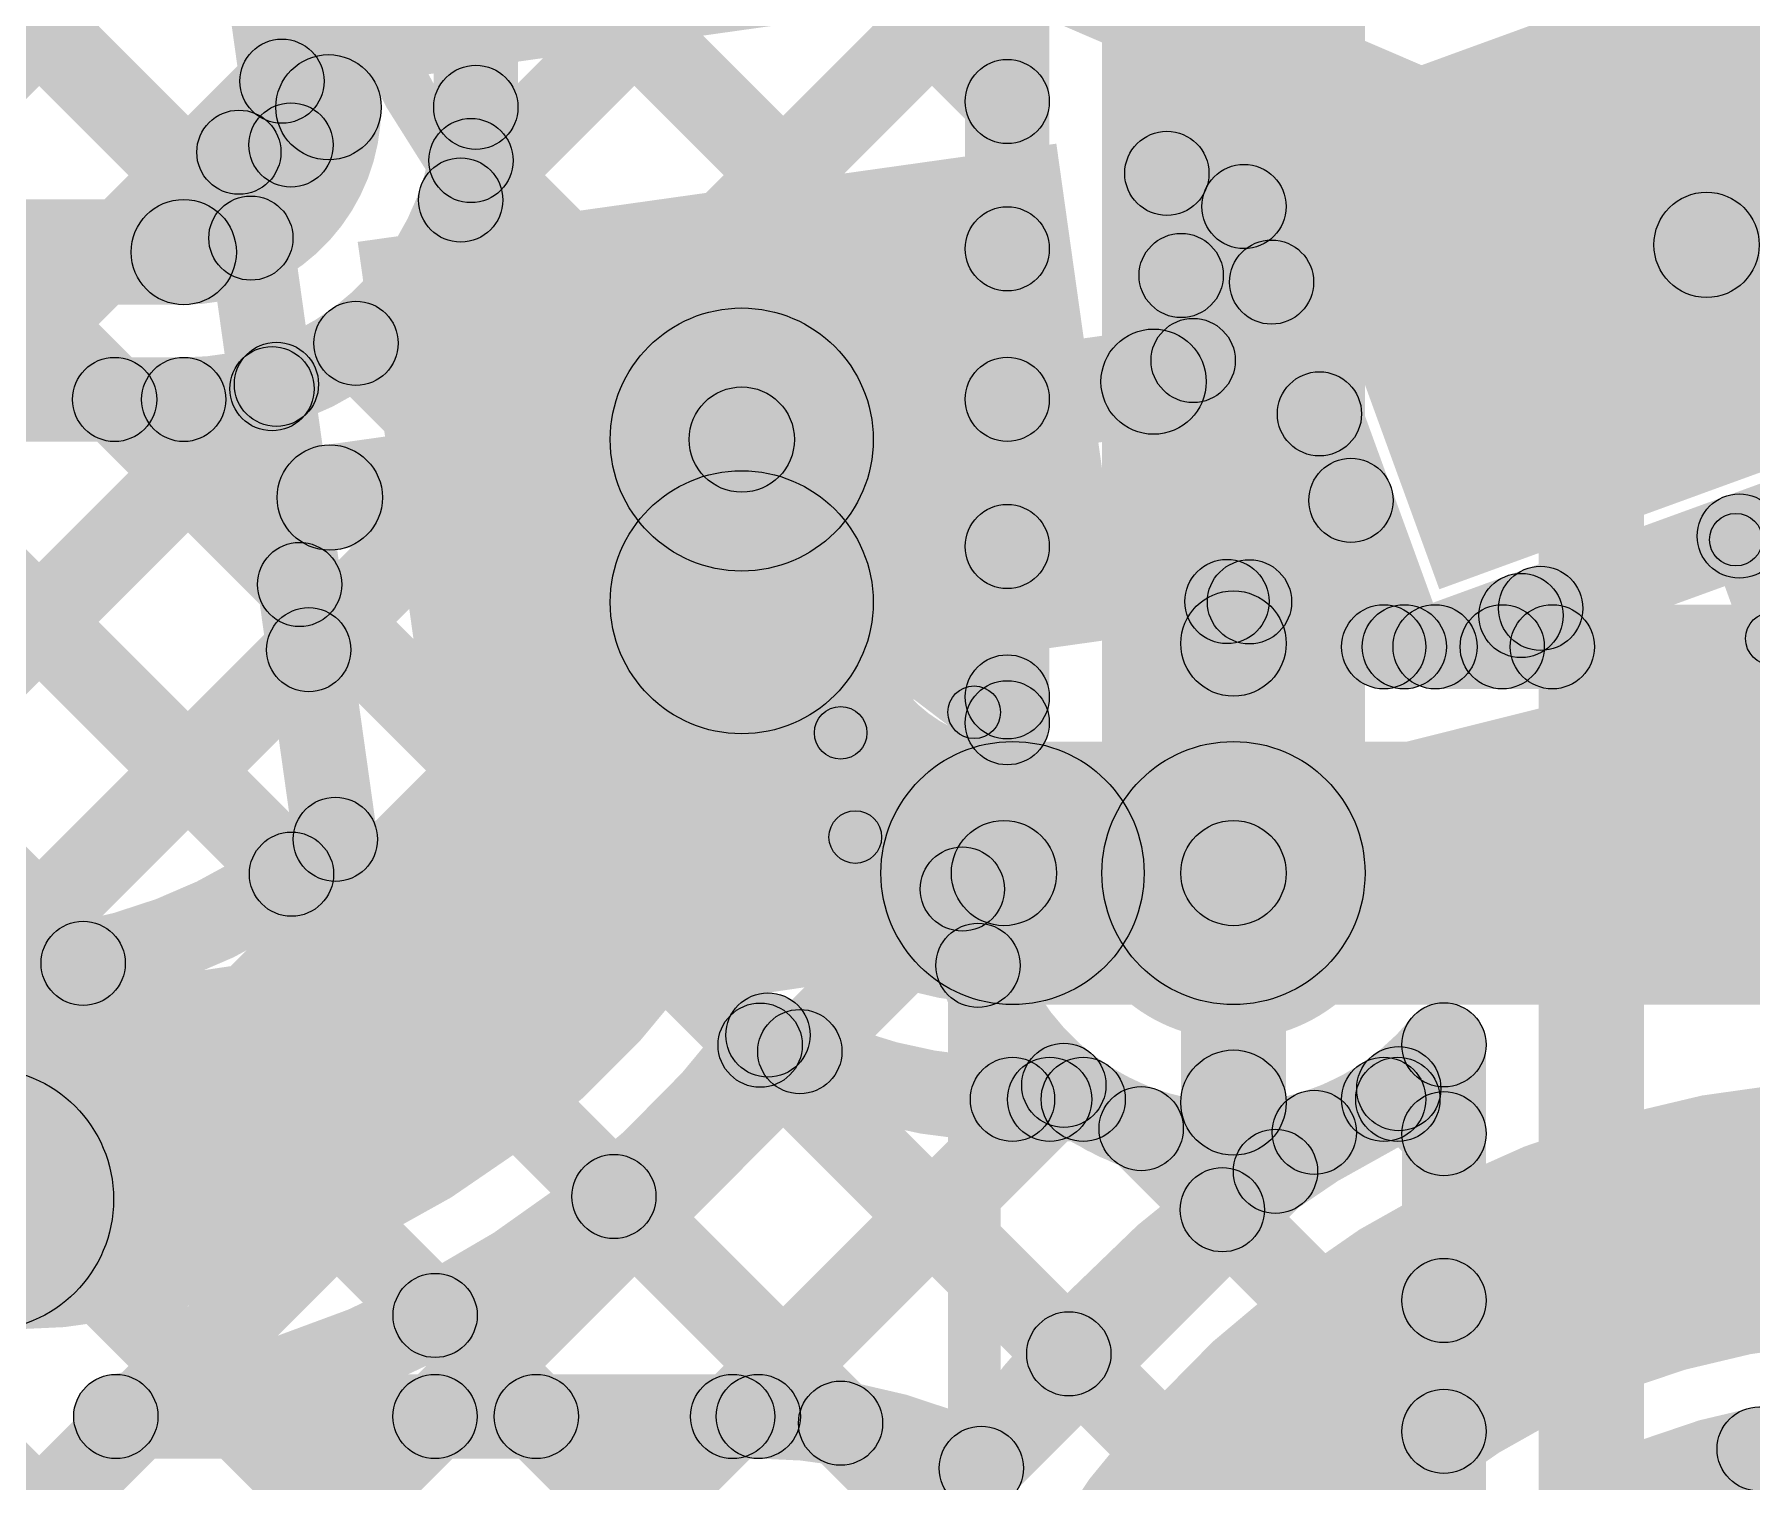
# Model space of a CAD drawing. Header units: millimetres. Extents: x -2.17 to 2.17, y -2.17 to 2.17.
# Drawn here: x 0.144 to 0.3072, y -1.2034 to -1.0659 of the extents above; entities that cross this region are included whole.
import ezdxf

# ---------------------------------------------------------------- set-up
doc = ezdxf.new("R2010")
doc.units = ezdxf.units.MM
doc.header["$MEASUREMENT"] = 0
for name, color, linetype in [('BottomLayer', 5, 'Continuous'), ('BottomOverlay', 54, 'Continuous'), ('BottomSolder', 6, 'Continuous'), ('Mechanical2', 216, 'Continuous'), ('TopLayer', 1, 'Continuous'), ('TopOverlay', 2, 'Continuous'), ('TopPaste', 8, 'Continuous'), ('TopSolder', 216, 'Continuous'), ('ViaHoleLayer', 16, 'Continuous')]:
    doc.layers.add(name, color=color, linetype=linetype)

# ---------------------------------------------------------------- blocks, each defined once
blk = doc.blocks.new('YS_SBZ9032C03R16_B_10')
at = {"layer": 'BottomOverlay'}
blk.add_hatch(color=54, dxfattribs=at).paths.add_polyline_path([(0.10014, 0.23264), (0.10514, 0.23264), (0.10514, 0.14772), (0.10014, 0.14772)])
h = blk.add_hatch(color=54, dxfattribs=at)
edge = h.paths.add_edge_path()
edge.add_arc((0.10264, 0.14772), 0.0025, 0, 360)
h = blk.add_hatch(color=54, dxfattribs=at)
edge = h.paths.add_edge_path()
edge.add_arc((0.10264, 0.14772), 0.0025, 0, 360)
at = {"layer": 'BottomOverlay', "const_width": 0.005}
blk.add_lwpolyline([(0.10264, 0.14772, -0.180194), (0.17427, 0.04458)], format="xyb", dxfattribs=at)
at = {"layer": 'BottomOverlay'}
blk.add_circle((0.10264, 0.14772), 0.0025, dxfattribs=at)
blk.add_circle((0.10264, 0.14772), 0.0025, dxfattribs=at)
blk = doc.blocks.new('WS2812B_M____223')
at = {"layer": 'TopLayer'}
for points in [[(0.03504, 0.05079), (0.09409, 0.05079), (0.09409, 0.01142), (0.03504, 0.01142)], [(0.03504, -0.01142), (0.09409, -0.01142), (0.09409, -0.05079), (0.03504, -0.05079)]]:
    blk.add_hatch(color=1, dxfattribs=at).paths.add_polyline_path(points)
at = {"layer": 'TopOverlay'}
h = blk.add_hatch(color=2, dxfattribs=at)
edge = h.paths.add_edge_path()
edge.add_arc((0.07, -0.06), 0.0025, 0, 360)
for points in [[(0.0675, -0.06), (0.0725, -0.06), (0.0725, -0.07), (0.0675, -0.07)], [(-0.07, -0.0725), (-0.07, -0.0675), (0.07, -0.0675), (0.07, -0.0725)]]:
    blk.add_hatch(color=2, dxfattribs=at).paths.add_polyline_path(points)
h = blk.add_hatch(color=2, dxfattribs=at)
edge = h.paths.add_edge_path()
edge.add_arc((0.07, -0.07), 0.0025, 0, 360)
h = blk.add_hatch(color=2, dxfattribs=at)
edge = h.paths.add_edge_path()
edge.add_arc((0.07, -0.07), 0.0025, 0, 360)
at = {"layer": 'TopPaste'}
for points in [[(0.03504, 0.05079), (0.09409, 0.05079), (0.09409, 0.01142), (0.03504, 0.01142)], [(0.03504, -0.01142), (0.09409, -0.01142), (0.09409, -0.05079), (0.03504, -0.05079)]]:
    blk.add_hatch(color=8, dxfattribs=at).paths.add_polyline_path(points)
at = {"layer": 'TopSolder'}
for points in [[(0.03104, 0.05479), (0.09809, 0.05479), (0.09809, 0.00742), (0.03104, 0.00742)], [(0.03104, -0.00742), (0.09809, -0.00742), (0.09809, -0.05479), (0.03104, -0.05479)]]:
    blk.add_hatch(color=216, dxfattribs=at).paths.add_polyline_path(points)
at = {"layer": 'TopOverlay'}
for centre in [(0.07, -0.06), (0.07, -0.07), (0.07, -0.07)]:
    blk.add_circle(centre, 0.0025, dxfattribs=at)
blk = doc.blocks.new('WS2812B_M____224')
at = {"layer": 'TopLayer'}
blk.add_hatch(color=1, dxfattribs=at).paths.add_polyline_path([(-0.09409, -0.01142), (-0.03504, -0.01142), (-0.03504, -0.05079), (-0.09409, -0.05079)])
at = {"layer": 'TopOverlay'}
h = blk.add_hatch(color=2, dxfattribs=at)
edge = h.paths.add_edge_path()
edge.add_arc((-0.07, -0.06), 0.0025, 0, 360)
blk.add_hatch(color=2, dxfattribs=at).paths.add_polyline_path([(-0.0725, -0.06), (-0.0675, -0.06), (-0.0675, -0.07), (-0.0725, -0.07)])
h = blk.add_hatch(color=2, dxfattribs=at)
edge = h.paths.add_edge_path()
edge.add_arc((-0.07, -0.07), 0.0025, 0, 360)
h = blk.add_hatch(color=2, dxfattribs=at)
edge = h.paths.add_edge_path()
edge.add_arc((-0.07, -0.07), 0.0025, 0, 360)
at = {"layer": 'TopPaste'}
blk.add_hatch(color=8, dxfattribs=at).paths.add_polyline_path([(-0.09409, -0.01142), (-0.03504, -0.01142), (-0.03504, -0.05079), (-0.09409, -0.05079)])
at = {"layer": 'TopSolder'}
blk.add_hatch(color=216, dxfattribs=at).paths.add_polyline_path([(-0.09809, -0.00742), (-0.03104, -0.00742), (-0.03104, -0.05479), (-0.09809, -0.05479)])
at = {"layer": 'TopOverlay'}
for centre in [(-0.07, -0.06), (-0.07, -0.07), (-0.07, -0.07)]:
    blk.add_circle(centre, 0.0025, dxfattribs=at)

msp = doc.modelspace()

# ---------------------------------------------------------------- hatches: boundary and pattern name
at = {"layer": 'BottomLayer'}
for points in [[(0.297, -1.38061), (0.287, -1.38061), (0.287, -0.82861), (0.297, -0.82861)], [(0.2705, -1.14561), (0.2455, -1.14561), (0.2455, -0.87), (0.2705, -0.87)], [(0.177, -1.07285), (0.167, -1.07285), (0.167, -0.98913), (0.177, -0.98913)], [(0.18841, -1.02987), (0.19407, -1.02422), (0.23933, -1.06948), (0.23367, -1.07513)], [(0.18739, -1.08449), (0.18174, -1.07883), (0.23367, -1.0269), (0.23933, -1.03255)], [(0.19, -1.07285), (0.182, -1.07285), (0.182, -1.02704), (0.19, -1.02704)], [(0.2405, -1.13133), (0.2325, -1.13133), (0.2325, -1.02704), (0.2405, -1.02704)], [(0.18317, -1.05292), (0.18883, -1.04726), (0.23933, -1.09776), (0.23367, -1.10342)], [(-0.04267, -1.34284), (-0.04833, -1.33718), (0.23367, -1.05518), (0.23933, -1.06084)], [(0.18271, -1.08074), (0.18836, -1.07508), (0.23933, -1.12604), (0.23367, -1.1317)], [(0.0784, -1.09161), (0.0784, -1.08161), (0.15824, -1.08161), (0.15824, -1.09161)], [(-0.04267, -1.37112), (-0.04833, -1.36547), (0.23367, -1.08347), (0.23933, -1.08912)], [(0.17178, -1.0981), (0.17744, -1.09244), (0.23655, -1.15155), (0.2309, -1.15721)], [(-0.04267, -1.31455), (-0.04833, -1.3089), (0.16422, -1.09635), (0.16988, -1.102)], [(0.09271, -1.10461), (0.09271, -1.09661), (0.15824, -1.09661), (0.15824, -1.10461)], [(0.0357, -1.10344), (0.04136, -1.09778), (0.28083, -1.33725), (0.27517, -1.34291)], [(0.09227, -1.10344), (0.09793, -1.09778), (0.28083, -1.28068), (0.27517, -1.28634)], [(0.12056, -1.10344), (0.12621, -1.09778), (0.28083, -1.2524), (0.27517, -1.25805)], [(0.14884, -1.10344), (0.1545, -1.09778), (0.28083, -1.22411), (0.27517, -1.22977)], [(0.06627, -1.10572), (0.07193, -1.10007), (0.28083, -1.30897), (0.27517, -1.31462)], [(-0.04267, -1.39941), (-0.04833, -1.39375), (0.23367, -1.11175), (0.23933, -1.11741)], [(0.23619, -1.15061), (0.23619, -1.14061), (0.258, -1.14061), (0.258, -1.15061)], [(-0.04267, -1.42769), (-0.04833, -1.42204), (0.22941, -1.1443), (0.23506, -1.14996)], [(0.263, -1.16742), (0.253, -1.16742), (0.253, -1.14561), (0.263, -1.14561)], [(0.282, -1.37623), (0.274, -1.37623), (0.274, -1.16193), (0.282, -1.16193)], [(-0.04267, -1.45598), (-0.04833, -1.45032), (0.23905, -1.16294), (0.24471, -1.1686)], [(0.27089, -1.16891), (0.27654, -1.16326), (0.28083, -1.16754), (0.27517, -1.1732)], [(-0.04267, -1.48426), (-0.04833, -1.4786), (0.26285, -1.16742), (0.26851, -1.17308)], [(0.2464, -1.17271), (0.25206, -1.16706), (0.28083, -1.19583), (0.27517, -1.20148)], [(-0.04267, -1.51255), (-0.04833, -1.50689), (0.27517, -1.18339), (0.28083, -1.18905)]]:
    msp.add_hatch(color=5, dxfattribs=at).paths.add_polyline_path(points)
h = msp.add_hatch(color=5, dxfattribs=at)
edge = h.paths.add_edge_path()
edge.add_arc((0.172, -1.07285), 0.005, 0, 360)
h = msp.add_hatch(color=5, dxfattribs=at)
edge = h.paths.add_edge_path()
edge.add_arc((0.172, -1.07285), 0.005, 0, 360)
h = msp.add_hatch(color=5, dxfattribs=at)
edge = h.paths.add_edge_path()
edge.add_arc((0.186, -1.07285), 0.004, 0, 360)
h = msp.add_hatch(color=5, dxfattribs=at)
edge = h.paths.add_edge_path()
edge.add_arc((0.186, -1.07285), 0.004, 0, 360)
h = msp.add_hatch(color=5, dxfattribs=at)
edge = h.paths.add_edge_path()
edge.add_arc((0.2365, -1.0723), 0.004, 0, 360)
h = msp.add_hatch(color=5, dxfattribs=at)
edge = h.paths.add_edge_path()
edge.add_arc((0.18554, -1.07791), 0.004, 0, 360)
h = msp.add_hatch(color=5, dxfattribs=at)
edge = h.paths.add_edge_path()
edge.add_arc((0.18456, -1.08166), 0.004, 0, 360)
h = msp.add_hatch(color=5, dxfattribs=at)
edge = h.paths.add_edge_path()
edge.add_arc((0.15824, -1.08661), 0.005, 0, 360)
h = msp.add_hatch(color=5, dxfattribs=at)
edge = h.paths.add_edge_path()
edge.add_arc((0.15824, -1.08661), 0.005, 0, 360)
h = msp.add_hatch(color=5, dxfattribs=at)
edge = h.paths.add_edge_path()
edge.add_arc((0.2365, -1.0863), 0.004, 0, 360)
h = msp.add_hatch(color=5, dxfattribs=at)
edge = h.paths.add_edge_path()
edge.add_arc((0.17461, -1.09527), 0.004, 0, 360)
h = msp.add_hatch(color=5, dxfattribs=at)
edge = h.paths.add_edge_path()
edge.add_arc((0.15167, -1.10061), 0.004, 0, 360)
h = msp.add_hatch(color=5, dxfattribs=at)
edge = h.paths.add_edge_path()
edge.add_arc((0.15824, -1.10061), 0.004, 0, 360)
h = msp.add_hatch(color=5, dxfattribs=at)
edge = h.paths.add_edge_path()
edge.add_arc((0.15824, -1.10061), 0.004, 0, 360)
h = msp.add_hatch(color=5, dxfattribs=at)
edge = h.paths.add_edge_path()
edge.add_arc((0.16705, -1.09917), 0.004, 0, 360)
h = msp.add_hatch(color=5, dxfattribs=at)
edge = h.paths.add_edge_path()
edge.add_arc((0.2365, -1.10059), 0.004, 0, 360)
h = msp.add_hatch(color=5, dxfattribs=at)
edge = h.paths.add_edge_path()
edge.add_arc((0.2365, -1.11458), 0.004, 0, 360)
h = msp.add_hatch(color=5, dxfattribs=at)
edge = h.paths.add_edge_path()
edge.add_arc((0.2365, -1.12887), 0.004, 0, 360)
h = msp.add_hatch(color=5, dxfattribs=at)
edge = h.paths.add_edge_path()
edge.add_arc((0.2365, -1.13133), 0.004, 0, 360)
h = msp.add_hatch(color=5, dxfattribs=at)
edge = h.paths.add_edge_path()
edge.add_arc((0.2365, -1.13133), 0.004, 0, 360)
h = msp.add_hatch(color=5, dxfattribs=at)
edge = h.paths.add_edge_path()
edge.add_arc((0.258, -1.14561), 0.0125, 0, 360)
h = msp.add_hatch(color=5, dxfattribs=at)
edge = h.paths.add_edge_path()
edge.add_arc((0.258, -1.14561), 0.01181, 0, 360)
h = msp.add_hatch(color=5, dxfattribs=at)
edge = h.paths.add_edge_path()
edge.add_arc((0.23619, -1.14561), 0.005, 0, 360)
h = msp.add_hatch(color=5, dxfattribs=at)
edge = h.paths.add_edge_path()
edge.add_arc((0.258, -1.14561), 0.005, 0, 360)
h = msp.add_hatch(color=5, dxfattribs=at)
edge = h.paths.add_edge_path()
edge.add_arc((0.258, -1.14561), 0.005, 0, 360)
h = msp.add_hatch(color=5, dxfattribs=at)
edge = h.paths.add_edge_path()
edge.add_arc((0.23223, -1.14713), 0.004, 0, 360)
h = msp.add_hatch(color=5, dxfattribs=at)
edge = h.paths.add_edge_path()
edge.add_arc((0.23372, -1.15438), 0.004, 0, 360)
h = msp.add_hatch(color=5, dxfattribs=at)
edge = h.paths.add_edge_path()
edge.add_arc((0.278, -1.16193), 0.004, 0, 360)
h = msp.add_hatch(color=5, dxfattribs=at)
edge = h.paths.add_edge_path()
edge.add_arc((0.278, -1.16193), 0.004, 0, 360)
h = msp.add_hatch(color=5, dxfattribs=at)
edge = h.paths.add_edge_path()
edge.add_arc((0.24188, -1.16577), 0.004, 0, 360)
h = msp.add_hatch(color=5, dxfattribs=at)
edge = h.paths.add_edge_path()
edge.add_arc((0.258, -1.16742), 0.005, 0, 360)
h = msp.add_hatch(color=5, dxfattribs=at)
edge = h.paths.add_edge_path()
edge.add_arc((0.27371, -1.16609), 0.004, 0, 360)
h = msp.add_hatch(color=5, dxfattribs=at)
edge = h.paths.add_edge_path()
edge.add_arc((0.24923, -1.16989), 0.004, 0, 360)
h = msp.add_hatch(color=5, dxfattribs=at)
edge = h.paths.add_edge_path()
edge.add_arc((0.26568, -1.17025), 0.004, 0, 360)
h = msp.add_hatch(color=5, dxfattribs=at)
edge = h.paths.add_edge_path()
edge.add_arc((0.278, -1.17037), 0.004, 0, 360)
h = msp.add_hatch(color=5, dxfattribs=at)
edge = h.paths.add_edge_path()
edge.add_arc((0.278, -1.18622), 0.004, 0, 360)
h = msp.add_hatch(color=5, dxfattribs=at)
edge = h.paths.add_edge_path()
edge.add_arc((0.278, -1.19866), 0.004, 0, 360)
at = {"layer": 'BottomSolder'}
h = msp.add_hatch(color=6, dxfattribs=at)
edge = h.paths.add_edge_path()
edge.add_arc((0.258, -1.14561), 0.01581, 0, 360)
at = {"layer": 'TopLayer'}
for points in [[(0.1565, -1.02034), (0.16443, -1.01922), (0.17239, -1.07587), (0.16447, -1.07699)], [(0.10648, -1.03279), (0.11213, -1.02713), (0.16745, -1.08245), (0.16179, -1.08811)], [(0.20064, -1.04742), (0.20458, -1.03823), (0.30494, -1.08133), (0.30099, -1.09051)], [(0.12081, -1.09451), (0.11515, -1.08885), (0.16126, -1.04274), (0.16692, -1.0484)], [(0.1111, -1.0657), (0.11676, -1.06004), (0.17207, -1.11536), (0.16642, -1.12101)], [(0.12429, -1.11931), (0.11864, -1.11365), (0.16475, -1.06754), (0.1704, -1.0732)], [(0.16403, -1.08109), (0.16292, -1.07316), (0.16787, -1.07247), (0.16898, -1.08039)], [(0.25009, -1.0828), (0.25325, -1.07545), (0.26058, -1.0786), (0.25742, -1.08595)], [(0.15951, -1.07768), (0.16744, -1.07657), (0.17661, -1.14184), (0.16869, -1.14296)], [(0.24771, -1.07968), (0.25563, -1.07857), (0.26135, -1.11925), (0.25342, -1.12036)], [(0.25524, -1.08365), (0.26276, -1.08091), (0.27799, -1.12274), (0.27047, -1.12548)], [(0.2502, -1.09166), (0.25586, -1.08601), (0.269, -1.09915), (0.26334, -1.1048)], [(0.257, -1.09974), (0.25134, -1.09408), (0.25879, -1.08663), (0.26445, -1.09229)], [(0.11573, -1.09861), (0.12138, -1.09295), (0.17131, -1.14288), (0.16566, -1.14854)], [(0.21196, -1.10938), (0.21057, -1.09947), (0.24971, -1.09397), (0.25111, -1.10387)], [(0.27853, -1.12787), (0.27579, -1.12035), (0.34561, -1.09494), (0.34835, -1.10246)], [(0.12778, -1.14411), (0.12212, -1.13845), (0.1638, -1.09677), (0.16946, -1.10242)], [(0.17282, -1.11488), (0.17143, -1.10497), (0.21057, -1.09947), (0.21196, -1.10938)], [(0.22377, -1.11988), (0.19877, -1.11988), (0.19877, -1.10442), (0.22377, -1.10442)], [(0.26235, -1.12267), (0.25669, -1.11702), (0.26634, -1.10737), (0.27199, -1.11303)], [(0.30324, -1.11642), (0.3089, -1.11076), (0.31942, -1.12128), (0.31376, -1.12694)], [(0.28637, -1.12694), (0.28071, -1.12128), (0.28436, -1.11763), (0.29002, -1.12329)], [(0.2825, -1.12396), (0.28816, -1.11831), (0.29114, -1.12128), (0.28548, -1.12694)], [(0.27716, -1.12811), (0.27716, -1.12011), (0.32231, -1.12011), (0.32231, -1.12811)], [(0.14223, -1.15794), (0.13657, -1.15228), (0.16729, -1.12156), (0.17295, -1.12722)], [(0.263, -1.14561), (0.253, -1.14561), (0.253, -1.1238), (0.263, -1.1238)], [(0.12035, -1.13152), (0.12601, -1.12586), (0.15151, -1.15136), (0.14585, -1.15702)], [(0.237, -1.15811), (0.237, -1.13311), (0.258, -1.13311), (0.258, -1.15811)], [(0.258, -1.15811), (0.258, -1.13311), (0.32231, -1.13311), (0.32231, -1.15811)], [(0.263, -1.16742), (0.253, -1.16742), (0.253, -1.14561), (0.263, -1.14561)], [(0.18495, -1.20007), (0.17929, -1.19442), (0.21397, -1.15974), (0.21962, -1.1654)], [(0.21019, -1.16479), (0.21585, -1.15913), (0.24518, -1.18846), (0.23952, -1.19412)], [(0.237, -1.17111), (0.237, -1.16311), (0.24372, -1.16311), (0.24372, -1.17111)], [(0.21323, -1.20007), (0.20758, -1.19442), (0.23771, -1.16428), (0.24337, -1.16994)], [(0.2464, -1.17271), (0.25206, -1.16706), (0.25977, -1.17477), (0.25411, -1.18043)], [(0.26481, -1.17678), (0.25916, -1.17112), (0.26285, -1.16742), (0.26851, -1.17308)], [(0.19629, -1.17917), (0.20195, -1.17352), (0.22349, -1.19506), (0.21783, -1.20071)], [(0.1793, -1.19046), (0.18496, -1.18481), (0.19456, -1.19442), (0.18891, -1.20007)], [(0.15179, -1.20124), (0.15179, -1.19324), (0.21284, -1.19324), (0.21284, -1.20124)], [(0.30513, -1.20316), (0.31078, -1.1975), (0.34194, -1.22866), (0.33628, -1.23431)]]:
    msp.add_hatch(color=1, dxfattribs=at).paths.add_polyline_path(points)
h = msp.add_hatch(color=1, dxfattribs=at)
edge = h.paths.add_edge_path()
edge.add_arc((0.16757, -1.07037), 0.004, 0, 360)
h = msp.add_hatch(color=1, dxfattribs=at)
edge = h.paths.add_edge_path()
edge.add_arc((0.16348, -1.07712), 0.004, 0, 360)
h = msp.add_hatch(color=1, dxfattribs=at)
edge = h.paths.add_edge_path()
edge.add_arc((0.16348, -1.07712), 0.004, 0, 360)
h = msp.add_hatch(color=1, dxfattribs=at)
edge = h.paths.add_edge_path()
edge.add_arc((0.16843, -1.07643), 0.004, 0, 360)
h = msp.add_hatch(color=1, dxfattribs=at)
edge = h.paths.add_edge_path()
edge.add_arc((0.16843, -1.07643), 0.004, 0, 360)
h = msp.add_hatch(color=1, dxfattribs=at)
edge = h.paths.add_edge_path()
edge.add_arc((0.25167, -1.07913), 0.004, 0, 360)
h = msp.add_hatch(color=1, dxfattribs=at)
edge = h.paths.add_edge_path()
edge.add_arc((0.25167, -1.07913), 0.004, 0, 360)
h = msp.add_hatch(color=1, dxfattribs=at)
edge = h.paths.add_edge_path()
edge.add_arc((0.259, -1.08228), 0.004, 0, 360)
h = msp.add_hatch(color=1, dxfattribs=at)
edge = h.paths.add_edge_path()
edge.add_arc((0.259, -1.08228), 0.004, 0, 360)
h = msp.add_hatch(color=1, dxfattribs=at)
edge = h.paths.add_edge_path()
edge.add_arc((0.16462, -1.08528), 0.004, 0, 360)
h = msp.add_hatch(color=1, dxfattribs=at)
edge = h.paths.add_edge_path()
edge.add_arc((0.30296, -1.08592), 0.005, 0, 360)
h = msp.add_hatch(color=1, dxfattribs=at)
edge = h.paths.add_edge_path()
edge.add_arc((0.25303, -1.08883), 0.004, 0, 360)
h = msp.add_hatch(color=1, dxfattribs=at)
edge = h.paths.add_edge_path()
edge.add_arc((0.26162, -1.08946), 0.004, 0, 360)
h = msp.add_hatch(color=1, dxfattribs=at)
edge = h.paths.add_edge_path()
edge.add_arc((0.21127, -1.10442), 0.0125, 0, 360)
h = msp.add_hatch(color=1, dxfattribs=at)
edge = h.paths.add_edge_path()
edge.add_arc((0.21127, -1.10442), 0.0125, 0, 360)
h = msp.add_hatch(color=1, dxfattribs=at)
edge = h.paths.add_edge_path()
edge.add_arc((0.25417, -1.09691), 0.004, 0, 360)
h = msp.add_hatch(color=1, dxfattribs=at)
edge = h.paths.add_edge_path()
edge.add_arc((0.25041, -1.09892), 0.005, 0, 360)
h = msp.add_hatch(color=1, dxfattribs=at)
edge = h.paths.add_edge_path()
edge.add_arc((0.16663, -1.09959), 0.004, 0, 360)
h = msp.add_hatch(color=1, dxfattribs=at)
edge = h.paths.add_edge_path()
edge.add_arc((0.26617, -1.10198), 0.004, 0, 360)
h = msp.add_hatch(color=1, dxfattribs=at)
edge = h.paths.add_edge_path()
edge.add_arc((0.21127, -1.10442), 0.005, 0, 360)
h = msp.add_hatch(color=1, dxfattribs=at)
edge = h.paths.add_edge_path()
edge.add_arc((0.21127, -1.10442), 0.005, 0, 360)
h = msp.add_hatch(color=1, dxfattribs=at)
edge = h.paths.add_edge_path()
edge.add_arc((0.17212, -1.10993), 0.005, 0, 360)
h = msp.add_hatch(color=1, dxfattribs=at)
edge = h.paths.add_edge_path()
edge.add_arc((0.26916, -1.1102), 0.004, 0, 360)
h = msp.add_hatch(color=1, dxfattribs=at)
edge = h.paths.add_edge_path()
edge.add_arc((0.21127, -1.11988), 0.0125, 0, 360)
h = msp.add_hatch(color=1, dxfattribs=at)
edge = h.paths.add_edge_path()
edge.add_arc((0.21127, -1.11988), 0.0125, 0, 360)
h = msp.add_hatch(color=1, dxfattribs=at)
edge = h.paths.add_edge_path()
edge.add_arc((0.30607, -1.11359), 0.004, 0, 360)
h = msp.add_hatch(color=1, dxfattribs=at)
edge = h.paths.add_edge_path()
edge.add_arc((0.16925, -1.11819), 0.004, 0, 360)
h = msp.add_hatch(color=1, dxfattribs=at)
edge = h.paths.add_edge_path()
edge.add_arc((0.25738, -1.11981), 0.004, 0, 360)
h = msp.add_hatch(color=1, dxfattribs=at)
edge = h.paths.add_edge_path()
edge.add_arc((0.25738, -1.11981), 0.004, 0, 360)
h = msp.add_hatch(color=1, dxfattribs=at)
edge = h.paths.add_edge_path()
edge.add_arc((0.25952, -1.11984), 0.004, 0, 360)
h = msp.add_hatch(color=1, dxfattribs=at)
edge = h.paths.add_edge_path()
edge.add_arc((0.28533, -1.12114), 0.004, 0, 360)
h = msp.add_hatch(color=1, dxfattribs=at)
edge = h.paths.add_edge_path()
edge.add_arc((0.28719, -1.12046), 0.004, 0, 360)
h = msp.add_hatch(color=1, dxfattribs=at)
edge = h.paths.add_edge_path()
edge.add_arc((0.258, -1.1238), 0.005, 0, 360)
h = msp.add_hatch(color=1, dxfattribs=at)
edge = h.paths.add_edge_path()
edge.add_arc((0.17012, -1.12439), 0.004, 0, 360)
h = msp.add_hatch(color=1, dxfattribs=at)
edge = h.paths.add_edge_path()
edge.add_arc((0.27228, -1.12411), 0.004, 0, 360)
h = msp.add_hatch(color=1, dxfattribs=at)
edge = h.paths.add_edge_path()
edge.add_arc((0.27423, -1.12411), 0.004, 0, 360)
h = msp.add_hatch(color=1, dxfattribs=at)
edge = h.paths.add_edge_path()
edge.add_arc((0.27716, -1.12411), 0.004, 0, 360)
h = msp.add_hatch(color=1, dxfattribs=at)
edge = h.paths.add_edge_path()
edge.add_arc((0.27716, -1.12411), 0.004, 0, 360)
h = msp.add_hatch(color=1, dxfattribs=at)
edge = h.paths.add_edge_path()
edge.add_arc((0.28354, -1.12411), 0.004, 0, 360)
h = msp.add_hatch(color=1, dxfattribs=at)
edge = h.paths.add_edge_path()
edge.add_arc((0.28831, -1.12411), 0.004, 0, 360)
h = msp.add_hatch(color=1, dxfattribs=at)
edge = h.paths.add_edge_path()
edge.add_arc((0.237, -1.14561), 0.0125, 0, 360)
h = msp.add_hatch(color=1, dxfattribs=at)
edge = h.paths.add_edge_path()
edge.add_arc((0.237, -1.14561), 0.0125, 0, 360)
h = msp.add_hatch(color=1, dxfattribs=at)
edge = h.paths.add_edge_path()
edge.add_arc((0.258, -1.14561), 0.0125, 0, 360)
h = msp.add_hatch(color=1, dxfattribs=at)
edge = h.paths.add_edge_path()
edge.add_arc((0.258, -1.14561), 0.0125, 0, 360)
h = msp.add_hatch(color=1, dxfattribs=at)
edge = h.paths.add_edge_path()
edge.add_arc((0.258, -1.14561), 0.01181, 0, 360)
h = msp.add_hatch(color=1, dxfattribs=at)
edge = h.paths.add_edge_path()
edge.add_arc((0.17265, -1.1424), 0.004, 0, 360)
h = msp.add_hatch(color=1, dxfattribs=at)
edge = h.paths.add_edge_path()
edge.add_arc((0.17265, -1.1424), 0.004, 0, 360)
h = msp.add_hatch(color=1, dxfattribs=at)
edge = h.paths.add_edge_path()
edge.add_arc((0.258, -1.14561), 0.005, 0, 360)
h = msp.add_hatch(color=1, dxfattribs=at)
edge = h.paths.add_edge_path()
edge.add_arc((0.258, -1.14561), 0.005, 0, 360)
h = msp.add_hatch(color=1, dxfattribs=at)
edge = h.paths.add_edge_path()
edge.add_arc((0.16848, -1.14571), 0.004, 0, 360)
h = msp.add_hatch(color=1, dxfattribs=at)
edge = h.paths.add_edge_path()
edge.add_arc((0.14868, -1.15419), 0.004, 0, 360)
h = msp.add_hatch(color=1, dxfattribs=at)
edge = h.paths.add_edge_path()
edge.add_arc((0.21376, -1.161), 0.004, 0, 360)
h = msp.add_hatch(color=1, dxfattribs=at)
edge = h.paths.add_edge_path()
edge.add_arc((0.21376, -1.161), 0.004, 0, 360)
h = msp.add_hatch(color=1, dxfattribs=at)
edge = h.paths.add_edge_path()
edge.add_arc((0.21302, -1.16196), 0.004, 0, 360)
h = msp.add_hatch(color=1, dxfattribs=at)
edge = h.paths.add_edge_path()
edge.add_arc((0.21679, -1.16257), 0.004, 0, 360)
h = msp.add_hatch(color=1, dxfattribs=at)
edge = h.paths.add_edge_path()
edge.add_arc((0.237, -1.16711), 0.004, 0, 360)
h = msp.add_hatch(color=1, dxfattribs=at)
edge = h.paths.add_edge_path()
edge.add_arc((0.237, -1.16711), 0.004, 0, 360)
h = msp.add_hatch(color=1, dxfattribs=at)
edge = h.paths.add_edge_path()
edge.add_arc((0.24054, -1.16711), 0.004, 0, 360)
h = msp.add_hatch(color=1, dxfattribs=at)
edge = h.paths.add_edge_path()
edge.add_arc((0.24372, -1.16711), 0.004, 0, 360)
h = msp.add_hatch(color=1, dxfattribs=at)
edge = h.paths.add_edge_path()
edge.add_arc((0.24372, -1.16711), 0.004, 0, 360)
h = msp.add_hatch(color=1, dxfattribs=at)
edge = h.paths.add_edge_path()
edge.add_arc((0.258, -1.16742), 0.005, 0, 360)
h = msp.add_hatch(color=1, dxfattribs=at)
edge = h.paths.add_edge_path()
edge.add_arc((0.27228, -1.16711), 0.004, 0, 360)
h = msp.add_hatch(color=1, dxfattribs=at)
edge = h.paths.add_edge_path()
edge.add_arc((0.27362, -1.16711), 0.004, 0, 360)
h = msp.add_hatch(color=1, dxfattribs=at)
edge = h.paths.add_edge_path()
edge.add_arc((0.13908, -1.17661), 0.0125, 0, 360)
h = msp.add_hatch(color=1, dxfattribs=at)
edge = h.paths.add_edge_path()
edge.add_arc((0.13908, -1.17661), 0.0125, 0, 360)
h = msp.add_hatch(color=1, dxfattribs=at)
edge = h.paths.add_edge_path()
edge.add_arc((0.24923, -1.16989), 0.004, 0, 360)
h = msp.add_hatch(color=1, dxfattribs=at)
edge = h.paths.add_edge_path()
edge.add_arc((0.26568, -1.17025), 0.004, 0, 360)
h = msp.add_hatch(color=1, dxfattribs=at)
edge = h.paths.add_edge_path()
edge.add_arc((0.26199, -1.17395), 0.004, 0, 360)
h = msp.add_hatch(color=1, dxfattribs=at)
edge = h.paths.add_edge_path()
edge.add_arc((0.19912, -1.17634), 0.004, 0, 360)
h = msp.add_hatch(color=1, dxfattribs=at)
edge = h.paths.add_edge_path()
edge.add_arc((0.25694, -1.1776), 0.004, 0, 360)
h = msp.add_hatch(color=1, dxfattribs=at)
edge = h.paths.add_edge_path()
edge.add_arc((0.18213, -1.18764), 0.004, 0, 360)
h = msp.add_hatch(color=1, dxfattribs=at)
edge = h.paths.add_edge_path()
edge.add_arc((0.24235, -1.19129), 0.004, 0, 360)
h = msp.add_hatch(color=1, dxfattribs=at)
edge = h.paths.add_edge_path()
edge.add_arc((0.15179, -1.19724), 0.004, 0, 360)
h = msp.add_hatch(color=1, dxfattribs=at)
edge = h.paths.add_edge_path()
edge.add_arc((0.15179, -1.19724), 0.004, 0, 360)
h = msp.add_hatch(color=1, dxfattribs=at)
edge = h.paths.add_edge_path()
edge.add_arc((0.18212, -1.19724), 0.004, 0, 360)
h = msp.add_hatch(color=1, dxfattribs=at)
edge = h.paths.add_edge_path()
edge.add_arc((0.19174, -1.19724), 0.004, 0, 360)
h = msp.add_hatch(color=1, dxfattribs=at)
edge = h.paths.add_edge_path()
edge.add_arc((0.2104, -1.19724), 0.004, 0, 360)
h = msp.add_hatch(color=1, dxfattribs=at)
edge = h.paths.add_edge_path()
edge.add_arc((0.21284, -1.19724), 0.004, 0, 360)
h = msp.add_hatch(color=1, dxfattribs=at)
edge = h.paths.add_edge_path()
edge.add_arc((0.21284, -1.19724), 0.004, 0, 360)
h = msp.add_hatch(color=1, dxfattribs=at)
edge = h.paths.add_edge_path()
edge.add_arc((0.22066, -1.19788), 0.004, 0, 360)
h = msp.add_hatch(color=1, dxfattribs=at)
edge = h.paths.add_edge_path()
edge.add_arc((0.30796, -1.20033), 0.004, 0, 360)
h = msp.add_hatch(color=1, dxfattribs=at)
edge = h.paths.add_edge_path()
edge.add_arc((0.23403, -1.20216), 0.004, 0, 360)
h = msp.add_hatch(color=1, dxfattribs=at)
edge = h.paths.add_edge_path()
edge.add_arc((0.23403, -1.20216), 0.004, 0, 360)
at = {"layer": 'TopSolder'}
h = msp.add_hatch(color=216, dxfattribs=at)
edge = h.paths.add_edge_path()
edge.add_arc((0.258, -1.14561), 0.01581, 0, 360)
at = {"layer": 'ViaHoleLayer'}
h = msp.add_hatch(color=16, dxfattribs=at)
edge = h.paths.add_edge_path()
edge.add_arc((0.258, -1.14561), 0.00591, 0, 360)

# ---------------------------------------------------------------- linework, layer by layer
at = {"layer": 'BottomLayer'}
for points, const_width in [([(0.172, -1.07285, -0.414214), (0.15824, -1.08661)], 0.01), ([(0.186, -1.07285, -0.414214), (0.15824, -1.10061)], 0.008), ([(0.278, -1.16193, -0.952177), (0.2365, -1.13133)], 0.008)]:
    msp.add_lwpolyline(points, format="xyb", dxfattribs=dict(at, const_width=const_width))
for centre, radius in [((0.172, -1.07285), 0.005), ((0.172, -1.07285), 0.005), ((0.186, -1.07285), 0.004), ((0.186, -1.07285), 0.004), ((0.2365, -1.0723), 0.004), ((0.18554, -1.07791), 0.004), ((0.18456, -1.08166), 0.004), ((0.15824, -1.08661), 0.005), ((0.15824, -1.08661), 0.005), ((0.2365, -1.0863), 0.004), ((0.17461, -1.09527), 0.004), ((0.15167, -1.10061), 0.004), ((0.15824, -1.10061), 0.004), ((0.15824, -1.10061), 0.004), ((0.16705, -1.09917), 0.004), ((0.2365, -1.10059), 0.004), ((0.2365, -1.11458), 0.004), ((0.2365, -1.12887), 0.004), ((0.2365, -1.13133), 0.004), ((0.2365, -1.13133), 0.004), ((0.258, -1.14561), 0.0125), ((0.23619, -1.14561), 0.005), ((0.258, -1.14561), 0.005), ((0.258, -1.14561), 0.005), ((0.23223, -1.14713), 0.004), ((0.23372, -1.15438), 0.004), ((0.278, -1.16193), 0.004), ((0.278, -1.16193), 0.004), ((0.24188, -1.16577), 0.004), ((0.258, -1.16742), 0.005), ((0.27371, -1.16609), 0.004), ((0.24923, -1.16989), 0.004), ((0.26568, -1.17025), 0.004), ((0.278, -1.17037), 0.004), ((0.278, -1.18622), 0.004), ((0.278, -1.19866), 0.004)]:
    msp.add_circle(centre, radius, dxfattribs=at)
at = {"layer": 'Mechanical2', "const_width": 0.01}
for points in [[(2.16535, 0.001, 1), (-2.16535, 0.001, 1)], [(2.08135, -0.01, 1), (-2.04935, -0.01, 1)], [(1.84055, 0.001, 1), (-1.84055, 0.001, 1)], [(1.6437, 0.001, 1), (-1.6437, 0.001, 1)], [(1.50394, 0, 1), (-1.50394, 0, 1)], [(1.30709, 0.001, 1), (-1.30709, 0.001, 1)], [(1.17323, 0.001, 1), (-1.17323, 0.001, 1)]]:
    msp.add_lwpolyline(points, format="xyb", close=True, dxfattribs=at)
at = {"layer": 'TopLayer'}
for points, const_width in [([(0.07473, -1.0608, -0.414214), (0.16392, -0.97161)], 0.025), ([(0.21127, -1.10442, -0.414214), (0.13908, -1.17661)], 0.025), ([(0.237, -1.14561, -0.414214), (0.21127, -1.11988)], 0.025), ([(0.25738, -1.11981, -0.153738), (0.27228, -1.12411)], 0.008), ([(0.17265, -1.1424, -0.182965), (0.13908, -1.15511)], 0.008), ([(0.21376, -1.161, -0.199171), (0.15179, -1.19724)], 0.008), ([(0.237, -1.16711, -0.129331), (0.21376, -1.161)], 0.008), ([(0.23403, -1.20216, -0.130164), (0.27362, -1.16711)], 0.008), ([(0.27228, -1.16711, -0.301862), (0.24372, -1.16711)], 0.008), ([(0.23944, -1.24534, -0.364469), (0.32001, -1.17761)], 0.025), ([(0.21284, -1.19724, -0.114533), (0.23403, -1.20216)], 0.008), ([(0.26062, -1.24903, -0.364469), (0.32001, -1.19911)], 0.008)]:
    msp.add_lwpolyline(points, format="xyb", dxfattribs=dict(at, const_width=const_width))
for centre, radius in [((0.16757, -1.07037), 0.004), ((0.16348, -1.07712), 0.004), ((0.16348, -1.07712), 0.004), ((0.16843, -1.07643), 0.004), ((0.16843, -1.07643), 0.004), ((0.25167, -1.07913), 0.004), ((0.25167, -1.07913), 0.004), ((0.259, -1.08228), 0.004), ((0.259, -1.08228), 0.004), ((0.16462, -1.08528), 0.004), ((0.30296, -1.08592), 0.005), ((0.25303, -1.08883), 0.004), ((0.26162, -1.08946), 0.004), ((0.21127, -1.10442), 0.0125), ((0.21127, -1.10442), 0.0125), ((0.25417, -1.09691), 0.004), ((0.25041, -1.09892), 0.005), ((0.16663, -1.09959), 0.004), ((0.26617, -1.10198), 0.004), ((0.21127, -1.10442), 0.005), ((0.21127, -1.10442), 0.005), ((0.17212, -1.10993), 0.005), ((0.26916, -1.1102), 0.004), ((0.21127, -1.11988), 0.0125), ((0.21127, -1.11988), 0.0125), ((0.30607, -1.11359), 0.004), ((0.16925, -1.11819), 0.004), ((0.25738, -1.11981), 0.004), ((0.25738, -1.11981), 0.004), ((0.25952, -1.11984), 0.004), ((0.28533, -1.12114), 0.004), ((0.28719, -1.12046), 0.004), ((0.258, -1.1238), 0.005), ((0.17012, -1.12439), 0.004), ((0.27228, -1.12411), 0.004), ((0.27423, -1.12411), 0.004), ((0.27716, -1.12411), 0.004), ((0.27716, -1.12411), 0.004), ((0.28354, -1.12411), 0.004), ((0.28831, -1.12411), 0.004), ((0.237, -1.14561), 0.0125), ((0.237, -1.14561), 0.0125), ((0.258, -1.14561), 0.0125), ((0.258, -1.14561), 0.0125), ((0.17265, -1.1424), 0.004), ((0.17265, -1.1424), 0.004), ((0.258, -1.14561), 0.005), ((0.258, -1.14561), 0.005), ((0.16848, -1.14571), 0.004), ((0.14868, -1.15419), 0.004), ((0.21376, -1.161), 0.004), ((0.21376, -1.161), 0.004), ((0.21302, -1.16196), 0.004), ((0.21679, -1.16257), 0.004), ((0.237, -1.16711), 0.004), ((0.237, -1.16711), 0.004), ((0.24054, -1.16711), 0.004), ((0.24372, -1.16711), 0.004), ((0.24372, -1.16711), 0.004), ((0.258, -1.16742), 0.005), ((0.27228, -1.16711), 0.004), ((0.27362, -1.16711), 0.004), ((0.13908, -1.17661), 0.0125), ((0.13908, -1.17661), 0.0125), ((0.24923, -1.16989), 0.004), ((0.26568, -1.17025), 0.004), ((0.26199, -1.17395), 0.004), ((0.19912, -1.17634), 0.004), ((0.25694, -1.1776), 0.004), ((0.18213, -1.18764), 0.004), ((0.24235, -1.19129), 0.004), ((0.15179, -1.19724), 0.004), ((0.15179, -1.19724), 0.004), ((0.18212, -1.19724), 0.004), ((0.19174, -1.19724), 0.004), ((0.2104, -1.19724), 0.004), ((0.21284, -1.19724), 0.004), ((0.21284, -1.19724), 0.004), ((0.22066, -1.19788), 0.004), ((0.30796, -1.20033), 0.004), ((0.23403, -1.20216), 0.004), ((0.23403, -1.20216), 0.004)]:
    msp.add_circle(centre, radius, dxfattribs=at)

# ---------------------------------------------------------------- block references
for name, p, rotation in [('YS_SBZ9032C03R16_B_10', (0.336, -0.98261), 180), ('WS2812B_M____224', (0.351, -1.03361), 20), ('WS2812B_M____223', (0.143, -1.08261), 8)]:
    msp.add_blockref(name, p, dxfattribs=dict(rotation=rotation))

doc.saveas('drawing.dxf')
